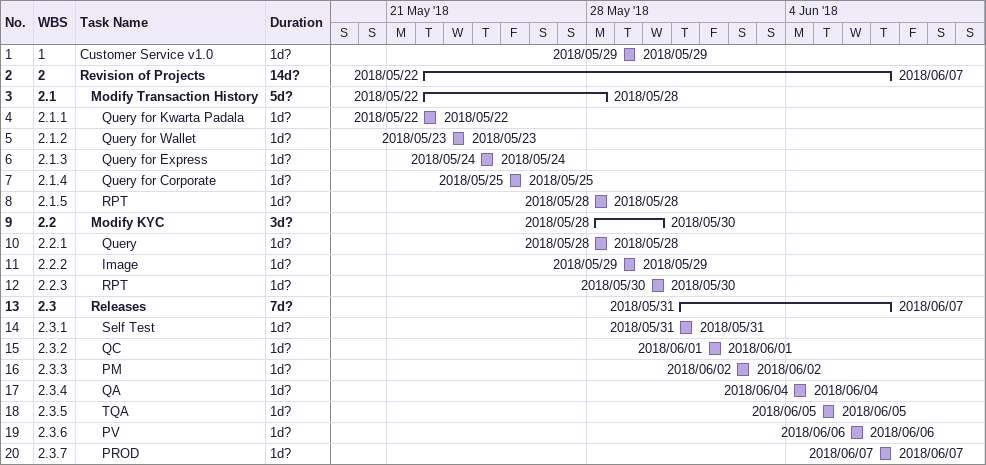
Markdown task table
| ID | WBS | Task | Duration | Start | Finish |
|---|---|---|---|---|---|
| 1 | 1 | Customer Service v1.0 | 1d? | 2018-05-29 | 2018-05-29 |
| 2 | 2 | **Revision of Projects** | 14d? | 2018-05-22 | 2018-06-07 |
| 3 | 2.1 | **Modify Transaction History** | 5d? | 2018-05-22 | 2018-05-28 |
| 4 | 2.1.1 | Query for Kwarta Padala | 1d? | 2018-05-22 | 2018-05-22 |
| 5 | 2.1.2 | Query for Wallet | 1d? | 2018-05-23 | 2018-05-23 |
| 6 | 2.1.3 | Query for Express | 1d? | 2018-05-24 | 2018-05-24 |
| 7 | 2.1.4 | Query for Corporate | 1d? | 2018-05-25 | 2018-05-25 |
| 8 | 2.1.5 | RPT | 1d? | 2018-05-28 | 2018-05-28 |
| 9 | 2.2 | **Modify KYC** | 3d? | 2018-05-28 | 2018-05-30 |
| 10 | 2.2.1 | Query | 1d? | 2018-05-28 | 2018-05-28 |
| 11 | 2.2.2 | Image | 1d? | 2018-05-29 | 2018-05-29 |
| 12 | 2.2.3 | RPT | 1d? | 2018-05-30 | 2018-05-30 |
| 13 | 2.3 | **Releases** | 7d? | 2018-05-31 | 2018-06-07 |
| 14 | 2.3.1 | Self Test | 1d? | 2018-05-31 | 2018-05-31 |
| 15 | 2.3.2 | QC | 1d? | 2018-06-01 | 2018-06-01 |
| 16 | 2.3.3 | PM | 1d? | 2018-06-02 | 2018-06-02 |
| 17 | 2.3.4 | QA | 1d? | 2018-06-04 | 2018-06-04 |
| 18 | 2.3.5 | TQA | 1d? | 2018-06-05 | 2018-06-05 |
| 19 | 2.3.6 | PV | 1d? | 2018-06-06 | 2018-06-06 |
| 20 | 2.3.7 | PROD | 1d? | 2018-06-07 | 2018-06-07 |
